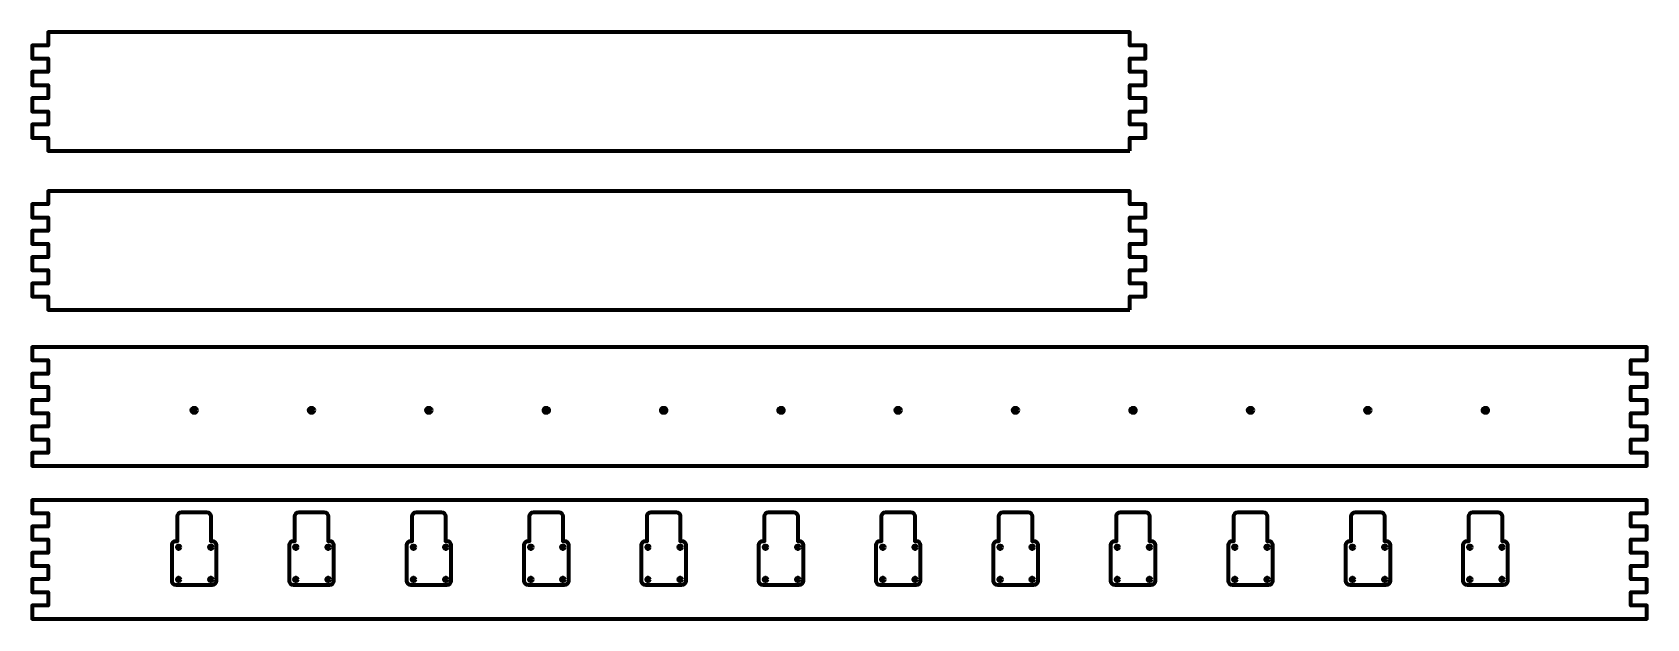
# Model space of a CAD drawing. Header units: inches. Extents: x -39 to 134, y -28 to 107.
# Drawn here: x -38.8 to 22.4, y -28.1 to -5.9 of the extents above; entities that cross this region are included whole.
import ezdxf

# ---------------------------------------------------------------- set-up
doc = ezdxf.new("R2010")
doc.units = ezdxf.units.IN
doc.header["$MEASUREMENT"] = 0
doc.layers.add('Layer 1', color=7, linetype='Continuous', lineweight=0)

msp = doc.modelspace()

# ---------------------------------------------------------------- hatches: boundary and pattern name
at = {"layer": 'Layer 1', "true_color": 0xf7ff57, "transparency": 33554687}
h = msp.add_hatch(color=51, dxfattribs=at)
h.dxf.hatch_style = 2
edge = h.paths.add_edge_path()
edge.add_arc((-32.617, -20.201), 0.0986, 0, 360)
h = msp.add_hatch(color=51, dxfattribs=at)
h.dxf.hatch_style = 2
edge = h.paths.add_edge_path()
edge.add_arc((-28.167, -20.201), 0.0986, 0, 360)
h = msp.add_hatch(color=51, dxfattribs=at)
h.dxf.hatch_style = 2
edge = h.paths.add_edge_path()
edge.add_arc((-23.717, -20.201), 0.0986, 0, 360)
h = msp.add_hatch(color=51, dxfattribs=at)
h.dxf.hatch_style = 2
edge = h.paths.add_edge_path()
edge.add_arc((-19.267, -20.201), 0.0986, 0, 360)
h = msp.add_hatch(color=51, dxfattribs=at)
h.dxf.hatch_style = 2
edge = h.paths.add_edge_path()
edge.add_arc((-14.817, -20.201), 0.0986, 0, 360)
h = msp.add_hatch(color=51, dxfattribs=at)
h.dxf.hatch_style = 2
edge = h.paths.add_edge_path()
edge.add_arc((-10.367, -20.201), 0.0986, 0, 360)
h = msp.add_hatch(color=51, dxfattribs=at)
h.dxf.hatch_style = 2
edge = h.paths.add_edge_path()
edge.add_arc((-5.926, -20.201), 0.0986, 0, 360)
h = msp.add_hatch(color=51, dxfattribs=at)
h.dxf.hatch_style = 2
edge = h.paths.add_edge_path()
edge.add_arc((-1.476, -20.201), 0.0986, 0, 360)
h = msp.add_hatch(color=51, dxfattribs=at)
h.dxf.hatch_style = 2
edge = h.paths.add_edge_path()
edge.add_arc((2.976, -20.201), 0.0986, 0, 360)
h = msp.add_hatch(color=51, dxfattribs=at)
h.dxf.hatch_style = 2
edge = h.paths.add_edge_path()
edge.add_arc((7.428, -20.201), 0.0986, 0, 360)
h = msp.add_hatch(color=51, dxfattribs=at)
h.dxf.hatch_style = 2
edge = h.paths.add_edge_path()
edge.add_arc((11.88, -20.201), 0.0986, 0, 360)
h = msp.add_hatch(color=51, dxfattribs=at)
h.dxf.hatch_style = 2
edge = h.paths.add_edge_path()
edge.add_arc((16.332, -20.201), 0.0986, 0, 360)

# ---------------------------------------------------------------- linework, layer by layer
at = {"layer": 'Layer 1', "color": 1, "lineweight": 70, "true_color": 0xf20c0c}
for centre in [(-32.617, -20.201), (-28.167, -20.201), (-23.717, -20.201), (-19.267, -20.201), (-14.817, -20.201), (-10.367, -20.201), (-5.926, -20.201), (-1.476, -20.201), (2.976, -20.201), (7.428, -20.201), (11.88, -20.201), (16.332, -20.201)]:
    msp.add_circle(centre, 0.0986, dxfattribs=at)
at = {"layer": 'Layer 1', "color": 1, "lineweight": 70, "true_color": 0xff0006}
for centre in [(-33.203, -25.394), (-31.982, -25.394), (-28.759, -25.394), (-27.538, -25.394), (-24.3, -25.394), (-23.079, -25.394), (-19.856, -25.394), (-18.635, -25.394), (-15.411, -25.394), (-14.191, -25.394), (-10.953, -25.394), (-9.732, -25.394), (-6.509, -25.394), (-5.288, -25.394), (-2.064, -25.394), (-0.843, -25.394), (2.38, -25.394), (3.601, -25.394), (6.839, -25.394), (8.059, -25.394), (11.297, -25.394), (12.518, -25.394), (15.741, -25.394), (16.962, -25.394), (-33.203, -26.615), (-31.982, -26.615), (-28.759, -26.615), (-27.538, -26.615), (-24.3, -26.615), (-23.079, -26.615), (-19.856, -26.615), (-18.635, -26.615), (-15.411, -26.615), (-14.191, -26.615), (-10.953, -26.615), (-9.732, -26.615), (-6.509, -26.615), (-5.288, -26.615), (-2.064, -26.615), (-0.843, -26.615), (2.38, -26.615), (3.601, -26.615), (6.839, -26.615), (8.059, -26.615), (11.297, -26.615), (12.518, -26.615), (15.741, -26.615), (16.962, -26.615)]:
    msp.add_circle(centre, 0.0694, dxfattribs=at)
at = {"layer": 'Layer 1', "color": 11, "lineweight": 70, "true_color": 0xea6e6e}
for points, knots in [([(2.85, -10.366), (2.85, -10.366), (-38.153, -10.366), (-38.153, -10.366), (-38.153, -10.366), (-38.153, -9.866), (-38.153, -9.866), (-38.153, -9.866), (-38.751, -9.866), (-38.751, -9.866), (-38.751, -9.866), (-38.751, -9.366), (-38.751, -9.366), (-38.751, -9.366), (-38.751, -9.366), (-38.751, -9.366), (-38.751, -9.366), (-38.153, -9.366), (-38.153, -9.366), (-38.153, -9.366), (-38.153, -8.866), (-38.153, -8.866), (-38.153, -8.866), (-38.751, -8.866), (-38.751, -8.866), (-38.751, -8.866), (-38.751, -8.366), (-38.751, -8.366), (-38.751, -8.366), (-38.751, -8.366), (-38.751, -8.366), (-38.751, -8.366), (-38.153, -8.366), (-38.153, -8.366), (-38.153, -8.366), (-38.153, -7.866), (-38.153, -7.866), (-38.153, -7.866), (-38.751, -7.866), (-38.751, -7.866), (-38.751, -7.866), (-38.751, -7.366), (-38.751, -7.366), (-38.751, -7.366), (-38.751, -7.366), (-38.751, -7.366), (-38.751, -7.366), (-38.153, -7.366), (-38.153, -7.366), (-38.153, -7.366), (-38.153, -6.866), (-38.153, -6.866), (-38.153, -6.866), (-38.751, -6.866), (-38.751, -6.866), (-38.751, -6.866), (-38.751, -6.366), (-38.751, -6.366), (-38.751, -6.366), (-38.751, -6.366), (-38.751, -6.366), (-38.751, -6.366), (-38.153, -6.366), (-38.153, -6.366), (-38.153, -6.366), (-38.153, -5.866), (-38.153, -5.866), (-38.153, -5.866), (2.85, -5.866), (2.85, -5.866), (2.85, -5.866), (2.85, -6.366), (2.85, -6.366), (2.85, -6.366), (3.449, -6.366), (3.449, -6.366), (3.449, -6.366), (3.449, -6.866), (3.449, -6.866), (3.449, -6.866), (3.449, -6.866), (3.449, -6.866), (3.449, -6.866), (2.85, -6.866), (2.85, -6.866), (2.85, -6.866), (2.85, -7.366), (2.85, -7.366), (2.85, -7.366), (3.449, -7.366), (3.449, -7.366), (3.449, -7.366), (3.449, -7.866), (3.449, -7.866), (3.449, -7.866), (3.449, -7.866), (3.449, -7.866), (3.449, -7.866), (2.85, -7.866), (2.85, -7.866), (2.85, -7.866), (2.85, -8.366), (2.85, -8.366), (2.85, -8.366), (3.449, -8.366), (3.449, -8.366), (3.449, -8.366), (3.449, -8.866), (3.449, -8.866), (3.449, -8.866), (3.449, -8.866), (3.449, -8.866), (3.449, -8.866), (2.85, -8.866), (2.85, -8.866), (2.85, -8.866), (2.85, -9.366), (2.85, -9.366), (2.85, -9.366), (3.449, -9.366), (3.449, -9.366), (3.449, -9.366), (3.449, -9.866), (3.449, -9.866), (3.449, -9.866), (3.449, -9.866), (3.449, -9.866), (3.449, -9.866), (2.85, -9.866), (2.85, -9.866), (2.85, -9.866), (2.85, -10.366), (2.85, -10.366)], [0, 0, 0, 0, 1, 1, 1, 2, 2, 2, 3, 3, 3, 4, 4, 4, 5, 5, 5, 6, 6, 6, 7, 7, 7, 8, 8, 8, 9, 9, 9, 10, 10, 10, 11, 11, 11, 12, 12, 12, 13, 13, 13, 14, 14, 14, 15, 15, 15, 16, 16, 16, 17, 17, 17, 18, 18, 18, 19, 19, 19, 20, 20, 20, 21, 21, 21, 22, 22, 22, 23, 23, 23, 24, 24, 24, 25, 25, 25, 26, 26, 26, 27, 27, 27, 28, 28, 28, 29, 29, 29, 30, 30, 30, 31, 31, 31, 32, 32, 32, 33, 33, 33, 34, 34, 34, 35, 35, 35, 36, 36, 36, 37, 37, 37, 38, 38, 38, 39, 39, 39, 40, 40, 40, 41, 41, 41, 42, 42, 42, 43, 43, 43, 44, 44, 44, 44]), ([(2.85, -16.39), (2.85, -16.39), (-38.153, -16.39), (-38.153, -16.39), (-38.153, -16.39), (-38.153, -15.89), (-38.153, -15.89), (-38.153, -15.89), (-38.751, -15.89), (-38.751, -15.89), (-38.751, -15.89), (-38.751, -15.39), (-38.751, -15.39), (-38.751, -15.39), (-38.751, -15.39), (-38.751, -15.39), (-38.751, -15.39), (-38.153, -15.39), (-38.153, -15.39), (-38.153, -15.39), (-38.153, -14.89), (-38.153, -14.89), (-38.153, -14.89), (-38.751, -14.89), (-38.751, -14.89), (-38.751, -14.89), (-38.751, -14.39), (-38.751, -14.39), (-38.751, -14.39), (-38.751, -14.39), (-38.751, -14.39), (-38.751, -14.39), (-38.153, -14.39), (-38.153, -14.39), (-38.153, -14.39), (-38.153, -13.89), (-38.153, -13.89), (-38.153, -13.89), (-38.751, -13.89), (-38.751, -13.89), (-38.751, -13.89), (-38.751, -13.39), (-38.751, -13.39), (-38.751, -13.39), (-38.751, -13.39), (-38.751, -13.39), (-38.751, -13.39), (-38.153, -13.39), (-38.153, -13.39), (-38.153, -13.39), (-38.153, -12.89), (-38.153, -12.89), (-38.153, -12.89), (-38.751, -12.89), (-38.751, -12.89), (-38.751, -12.89), (-38.751, -12.39), (-38.751, -12.39), (-38.751, -12.39), (-38.751, -12.39), (-38.751, -12.39), (-38.751, -12.39), (-38.153, -12.39), (-38.153, -12.39), (-38.153, -12.39), (-38.153, -11.89), (-38.153, -11.89), (-38.153, -11.89), (2.85, -11.89), (2.85, -11.89), (2.85, -11.89), (2.85, -12.39), (2.85, -12.39), (2.85, -12.39), (3.449, -12.39), (3.449, -12.39), (3.449, -12.39), (3.449, -12.89), (3.449, -12.89), (3.449, -12.89), (3.449, -12.89), (3.449, -12.89), (3.449, -12.89), (2.85, -12.89), (2.85, -12.89), (2.85, -12.89), (2.85, -13.39), (2.85, -13.39), (2.85, -13.39), (3.449, -13.39), (3.449, -13.39), (3.449, -13.39), (3.449, -13.89), (3.449, -13.89), (3.449, -13.89), (3.449, -13.89), (3.449, -13.89), (3.449, -13.89), (2.85, -13.89), (2.85, -13.89), (2.85, -13.89), (2.85, -14.39), (2.85, -14.39), (2.85, -14.39), (3.449, -14.39), (3.449, -14.39), (3.449, -14.39), (3.449, -14.89), (3.449, -14.89), (3.449, -14.89), (3.449, -14.89), (3.449, -14.89), (3.449, -14.89), (2.85, -14.89), (2.85, -14.89), (2.85, -14.89), (2.85, -15.39), (2.85, -15.39), (2.85, -15.39), (3.449, -15.39), (3.449, -15.39), (3.449, -15.39), (3.449, -15.89), (3.449, -15.89), (3.449, -15.89), (3.449, -15.89), (3.449, -15.89), (3.449, -15.89), (2.85, -15.89), (2.85, -15.89), (2.85, -15.89), (2.85, -16.39), (2.85, -16.39)], [0, 0, 0, 0, 1, 1, 1, 2, 2, 2, 3, 3, 3, 4, 4, 4, 5, 5, 5, 6, 6, 6, 7, 7, 7, 8, 8, 8, 9, 9, 9, 10, 10, 10, 11, 11, 11, 12, 12, 12, 13, 13, 13, 14, 14, 14, 15, 15, 15, 16, 16, 16, 17, 17, 17, 18, 18, 18, 19, 19, 19, 20, 20, 20, 21, 21, 21, 22, 22, 22, 23, 23, 23, 24, 24, 24, 25, 25, 25, 26, 26, 26, 27, 27, 27, 28, 28, 28, 29, 29, 29, 30, 30, 30, 31, 31, 31, 32, 32, 32, 33, 33, 33, 34, 34, 34, 35, 35, 35, 36, 36, 36, 37, 37, 37, 38, 38, 38, 39, 39, 39, 40, 40, 40, 41, 41, 41, 42, 42, 42, 43, 43, 43, 44, 44, 44, 44]), ([(-38.153, -17.808), (-38.153, -17.808), (21.85, -17.808), (21.85, -17.808), (21.85, -17.808), (21.85, -17.808), (21.85, -17.808), (21.85, -17.808), (22.449, -17.808), (22.449, -17.808), (22.449, -17.808), (22.449, -18.304), (22.449, -18.304), (22.449, -18.304), (21.85, -18.304), (21.85, -18.304), (21.85, -18.304), (21.85, -18.308), (21.85, -18.308), (21.85, -18.308), (21.85, -18.808), (21.85, -18.808), (21.85, -18.808), (21.85, -18.812), (21.85, -18.812), (21.85, -18.812), (22.449, -18.812), (22.449, -18.812), (22.449, -18.812), (22.449, -19.304), (22.449, -19.304), (22.449, -19.304), (21.85, -19.304), (21.85, -19.304), (21.85, -19.304), (21.85, -19.308), (21.85, -19.308), (21.85, -19.308), (21.85, -19.808), (21.85, -19.808), (21.85, -19.808), (21.85, -19.812), (21.85, -19.812), (21.85, -19.812), (22.449, -19.812), (22.449, -19.812), (22.449, -19.812), (22.449, -20.304), (22.449, -20.304), (22.449, -20.304), (21.85, -20.304), (21.85, -20.304), (21.85, -20.304), (21.85, -20.308), (21.85, -20.308), (21.85, -20.308), (21.85, -20.808), (21.85, -20.808), (21.85, -20.808), (21.85, -20.812), (21.85, -20.812), (21.85, -20.812), (22.449, -20.812), (22.449, -20.812), (22.449, -20.812), (22.449, -21.304), (22.449, -21.304), (22.449, -21.304), (21.85, -21.304), (21.85, -21.304), (21.85, -21.304), (21.85, -21.308), (21.85, -21.308), (21.85, -21.308), (21.85, -21.808), (21.85, -21.808), (21.85, -21.808), (21.85, -21.812), (21.85, -21.812), (21.85, -21.812), (22.449, -21.812), (22.449, -21.812), (22.449, -21.812), (22.449, -22.308), (22.449, -22.308), (22.449, -22.308), (21.85, -22.308), (21.85, -22.308), (21.85, -22.308), (21.85, -22.308), (21.85, -22.308), (21.85, -22.308), (-38.153, -22.308), (-38.153, -22.308), (-38.153, -22.308), (-38.153, -22.308), (-38.153, -22.308), (-38.153, -22.308), (-38.751, -22.308), (-38.751, -22.308), (-38.751, -22.308), (-38.751, -21.812), (-38.751, -21.812), (-38.751, -21.812), (-38.153, -21.812), (-38.153, -21.812), (-38.153, -21.812), (-38.153, -21.808), (-38.153, -21.808), (-38.153, -21.808), (-38.153, -21.308), (-38.153, -21.308), (-38.153, -21.308), (-38.153, -21.304), (-38.153, -21.304), (-38.153, -21.304), (-38.751, -21.304), (-38.751, -21.304), (-38.751, -21.304), (-38.751, -20.812), (-38.751, -20.812), (-38.751, -20.812), (-38.153, -20.812), (-38.153, -20.812), (-38.153, -20.812), (-38.153, -20.808), (-38.153, -20.808), (-38.153, -20.808), (-38.153, -20.308), (-38.153, -20.308), (-38.153, -20.308), (-38.153, -20.304), (-38.153, -20.304), (-38.153, -20.304), (-38.751, -20.304), (-38.751, -20.304), (-38.751, -20.304), (-38.751, -19.812), (-38.751, -19.812), (-38.751, -19.812), (-38.153, -19.812), (-38.153, -19.812), (-38.153, -19.812), (-38.153, -19.808), (-38.153, -19.808), (-38.153, -19.808), (-38.153, -19.308), (-38.153, -19.308), (-38.153, -19.308), (-38.153, -19.304), (-38.153, -19.304), (-38.153, -19.304), (-38.751, -19.304), (-38.751, -19.304), (-38.751, -19.304), (-38.751, -18.812), (-38.751, -18.812), (-38.751, -18.812), (-38.153, -18.812), (-38.153, -18.812), (-38.153, -18.812), (-38.153, -18.808), (-38.153, -18.808), (-38.153, -18.808), (-38.153, -18.308), (-38.153, -18.308), (-38.153, -18.308), (-38.153, -18.304), (-38.153, -18.304), (-38.153, -18.304), (-38.751, -18.304), (-38.751, -18.304), (-38.751, -18.304), (-38.751, -17.808), (-38.751, -17.808), (-38.751, -17.808), (-38.153, -17.808), (-38.153, -17.808), (-38.153, -17.808), (-38.153, -17.808), (-38.153, -17.808)], [0, 0, 0, 0, 1, 1, 1, 2, 2, 2, 3, 3, 3, 4, 4, 4, 5, 5, 5, 6, 6, 6, 7, 7, 7, 8, 8, 8, 9, 9, 9, 10, 10, 10, 11, 11, 11, 12, 12, 12, 13, 13, 13, 14, 14, 14, 15, 15, 15, 16, 16, 16, 17, 17, 17, 18, 18, 18, 19, 19, 19, 20, 20, 20, 21, 21, 21, 22, 22, 22, 23, 23, 23, 24, 24, 24, 25, 25, 25, 26, 26, 26, 27, 27, 27, 28, 28, 28, 29, 29, 29, 30, 30, 30, 31, 31, 31, 32, 32, 32, 33, 33, 33, 34, 34, 34, 35, 35, 35, 36, 36, 36, 37, 37, 37, 38, 38, 38, 39, 39, 39, 40, 40, 40, 41, 41, 41, 42, 42, 42, 43, 43, 43, 44, 44, 44, 45, 45, 45, 46, 46, 46, 47, 47, 47, 48, 48, 48, 49, 49, 49, 50, 50, 50, 51, 51, 51, 52, 52, 52, 53, 53, 53, 54, 54, 54, 55, 55, 55, 56, 56, 56, 57, 57, 57, 58, 58, 58, 59, 59, 59, 60, 60, 60, 60]), ([(-38.153, -23.603), (-38.153, -23.603), (21.85, -23.603), (21.85, -23.603), (21.85, -23.603), (21.85, -23.603), (21.85, -23.603), (21.85, -23.603), (22.449, -23.603), (22.449, -23.603), (22.449, -23.603), (22.449, -24.099), (22.449, -24.099), (22.449, -24.099), (21.85, -24.099), (21.85, -24.099), (21.85, -24.099), (21.85, -24.103), (21.85, -24.103), (21.85, -24.103), (21.85, -24.603), (21.85, -24.603), (21.85, -24.603), (21.85, -24.607), (21.85, -24.607), (21.85, -24.607), (22.449, -24.607), (22.449, -24.607), (22.449, -24.607), (22.449, -25.099), (22.449, -25.099), (22.449, -25.099), (21.85, -25.099), (21.85, -25.099), (21.85, -25.099), (21.85, -25.103), (21.85, -25.103), (21.85, -25.103), (21.85, -25.603), (21.85, -25.603), (21.85, -25.603), (21.85, -25.607), (21.85, -25.607), (21.85, -25.607), (22.449, -25.607), (22.449, -25.607), (22.449, -25.607), (22.449, -26.099), (22.449, -26.099), (22.449, -26.099), (21.85, -26.099), (21.85, -26.099), (21.85, -26.099), (21.85, -26.103), (21.85, -26.103), (21.85, -26.103), (21.85, -26.603), (21.85, -26.603), (21.85, -26.603), (21.85, -26.607), (21.85, -26.607), (21.85, -26.607), (22.449, -26.607), (22.449, -26.607), (22.449, -26.607), (22.449, -27.099), (22.449, -27.099), (22.449, -27.099), (21.85, -27.099), (21.85, -27.099), (21.85, -27.099), (21.85, -27.103), (21.85, -27.103), (21.85, -27.103), (21.85, -27.603), (21.85, -27.603), (21.85, -27.603), (21.85, -27.607), (21.85, -27.607), (21.85, -27.607), (22.449, -27.607), (22.449, -27.607), (22.449, -27.607), (22.449, -28.103), (22.449, -28.103), (22.449, -28.103), (21.85, -28.103), (21.85, -28.103), (21.85, -28.103), (21.85, -28.103), (21.85, -28.103), (21.85, -28.103), (-38.153, -28.103), (-38.153, -28.103), (-38.153, -28.103), (-38.153, -28.103), (-38.153, -28.103), (-38.153, -28.103), (-38.751, -28.103), (-38.751, -28.103), (-38.751, -28.103), (-38.751, -27.607), (-38.751, -27.607), (-38.751, -27.607), (-38.153, -27.607), (-38.153, -27.607), (-38.153, -27.607), (-38.153, -27.603), (-38.153, -27.603), (-38.153, -27.603), (-38.153, -27.103), (-38.153, -27.103), (-38.153, -27.103), (-38.153, -27.099), (-38.153, -27.099), (-38.153, -27.099), (-38.751, -27.099), (-38.751, -27.099), (-38.751, -27.099), (-38.751, -26.607), (-38.751, -26.607), (-38.751, -26.607), (-38.153, -26.607), (-38.153, -26.607), (-38.153, -26.607), (-38.153, -26.603), (-38.153, -26.603), (-38.153, -26.603), (-38.153, -26.103), (-38.153, -26.103), (-38.153, -26.103), (-38.153, -26.099), (-38.153, -26.099), (-38.153, -26.099), (-38.751, -26.099), (-38.751, -26.099), (-38.751, -26.099), (-38.751, -25.607), (-38.751, -25.607), (-38.751, -25.607), (-38.153, -25.607), (-38.153, -25.607), (-38.153, -25.607), (-38.153, -25.603), (-38.153, -25.603), (-38.153, -25.603), (-38.153, -25.103), (-38.153, -25.103), (-38.153, -25.103), (-38.153, -25.099), (-38.153, -25.099), (-38.153, -25.099), (-38.751, -25.099), (-38.751, -25.099), (-38.751, -25.099), (-38.751, -24.607), (-38.751, -24.607), (-38.751, -24.607), (-38.153, -24.607), (-38.153, -24.607), (-38.153, -24.607), (-38.153, -24.603), (-38.153, -24.603), (-38.153, -24.603), (-38.153, -24.103), (-38.153, -24.103), (-38.153, -24.103), (-38.153, -24.099), (-38.153, -24.099), (-38.153, -24.099), (-38.751, -24.099), (-38.751, -24.099), (-38.751, -24.099), (-38.751, -23.603), (-38.751, -23.603), (-38.751, -23.603), (-38.153, -23.603), (-38.153, -23.603), (-38.153, -23.603), (-38.153, -23.603), (-38.153, -23.603)], [0, 0, 0, 0, 1, 1, 1, 2, 2, 2, 3, 3, 3, 4, 4, 4, 5, 5, 5, 6, 6, 6, 7, 7, 7, 8, 8, 8, 9, 9, 9, 10, 10, 10, 11, 11, 11, 12, 12, 12, 13, 13, 13, 14, 14, 14, 15, 15, 15, 16, 16, 16, 17, 17, 17, 18, 18, 18, 19, 19, 19, 20, 20, 20, 21, 21, 21, 22, 22, 22, 23, 23, 23, 24, 24, 24, 25, 25, 25, 26, 26, 26, 27, 27, 27, 28, 28, 28, 29, 29, 29, 30, 30, 30, 31, 31, 31, 32, 32, 32, 33, 33, 33, 34, 34, 34, 35, 35, 35, 36, 36, 36, 37, 37, 37, 38, 38, 38, 39, 39, 39, 40, 40, 40, 41, 41, 41, 42, 42, 42, 43, 43, 43, 44, 44, 44, 45, 45, 45, 46, 46, 46, 47, 47, 47, 48, 48, 48, 49, 49, 49, 50, 50, 50, 51, 51, 51, 52, 52, 52, 53, 53, 53, 54, 54, 54, 55, 55, 55, 56, 56, 56, 57, 57, 57, 58, 58, 58, 59, 59, 59, 60, 60, 60, 60])]:
    msp.add_open_spline(points, degree=3, knots=knots, dxfattribs=at)
at = {"layer": 'Layer 1', "color": 140, "lineweight": 70, "true_color": 0x00c9ff}
for points in [[(-31.938, -25.156), (-31.938, -25.156), (-31.986, -25.156), (-31.986, -25.156), (-31.986, -25.156), (-31.986, -24.216), (-31.986, -24.216), (-31.986, -24.134), (-32.052, -24.068), (-32.134, -24.068), (-32.134, -24.068), (-33.101, -24.068), (-33.101, -24.068), (-33.182, -24.068), (-33.249, -24.134), (-33.249, -24.216), (-33.249, -24.216), (-33.249, -25.156), (-33.249, -25.156), (-33.249, -25.156), (-33.297, -25.156), (-33.297, -25.156), (-33.384, -25.156), (-33.455, -25.227), (-33.455, -25.314), (-33.455, -25.314), (-33.455, -26.673), (-33.455, -26.673), (-33.455, -26.76), (-33.384, -26.831), (-33.297, -26.831), (-33.297, -26.831), (-31.938, -26.831), (-31.938, -26.831), (-31.851, -26.831), (-31.78, -26.76), (-31.78, -26.673), (-31.78, -26.673), (-31.78, -25.314), (-31.78, -25.314), (-31.78, -25.227), (-31.851, -25.156), (-31.938, -25.156)], [(-27.488, -25.156), (-27.488, -25.156), (-27.536, -25.156), (-27.536, -25.156), (-27.536, -25.156), (-27.536, -24.216), (-27.536, -24.216), (-27.536, -24.134), (-27.602, -24.068), (-27.684, -24.068), (-27.684, -24.068), (-28.651, -24.068), (-28.651, -24.068), (-28.732, -24.068), (-28.798, -24.134), (-28.798, -24.216), (-28.798, -24.216), (-28.798, -25.156), (-28.798, -25.156), (-28.798, -25.156), (-28.847, -25.156), (-28.847, -25.156), (-28.934, -25.156), (-29.005, -25.227), (-29.005, -25.314), (-29.005, -25.314), (-29.005, -26.673), (-29.005, -26.673), (-29.005, -26.76), (-28.934, -26.831), (-28.847, -26.831), (-28.847, -26.831), (-27.488, -26.831), (-27.488, -26.831), (-27.401, -26.831), (-27.329, -26.76), (-27.329, -26.673), (-27.329, -26.673), (-27.329, -25.314), (-27.329, -25.314), (-27.329, -25.227), (-27.401, -25.156), (-27.488, -25.156)], [(-23.038, -25.156), (-23.038, -25.156), (-23.086, -25.156), (-23.086, -25.156), (-23.086, -25.156), (-23.086, -24.216), (-23.086, -24.216), (-23.086, -24.134), (-23.152, -24.068), (-23.234, -24.068), (-23.234, -24.068), (-24.201, -24.068), (-24.201, -24.068), (-24.282, -24.068), (-24.348, -24.134), (-24.348, -24.216), (-24.348, -24.216), (-24.348, -25.156), (-24.348, -25.156), (-24.348, -25.156), (-24.396, -25.156), (-24.396, -25.156), (-24.484, -25.156), (-24.555, -25.227), (-24.555, -25.314), (-24.555, -25.314), (-24.555, -26.673), (-24.555, -26.673), (-24.555, -26.76), (-24.484, -26.831), (-24.396, -26.831), (-24.396, -26.831), (-23.038, -26.831), (-23.038, -26.831), (-22.951, -26.831), (-22.879, -26.76), (-22.879, -26.673), (-22.879, -26.673), (-22.879, -25.314), (-22.879, -25.314), (-22.879, -25.227), (-22.951, -25.156), (-23.038, -25.156)], [(-18.588, -25.156), (-18.588, -25.156), (-18.636, -25.156), (-18.636, -25.156), (-18.636, -25.156), (-18.636, -24.216), (-18.636, -24.216), (-18.636, -24.134), (-18.702, -24.068), (-18.784, -24.068), (-18.784, -24.068), (-19.751, -24.068), (-19.751, -24.068), (-19.832, -24.068), (-19.898, -24.134), (-19.898, -24.216), (-19.898, -24.216), (-19.898, -25.156), (-19.898, -25.156), (-19.898, -25.156), (-19.946, -25.156), (-19.946, -25.156), (-20.034, -25.156), (-20.105, -25.227), (-20.105, -25.314), (-20.105, -25.314), (-20.105, -26.673), (-20.105, -26.673), (-20.105, -26.76), (-20.034, -26.831), (-19.946, -26.831), (-19.946, -26.831), (-18.588, -26.831), (-18.588, -26.831), (-18.501, -26.831), (-18.429, -26.76), (-18.429, -26.673), (-18.429, -26.673), (-18.429, -25.314), (-18.429, -25.314), (-18.429, -25.227), (-18.501, -25.156), (-18.588, -25.156)], [(-14.138, -25.156), (-14.138, -25.156), (-14.186, -25.156), (-14.186, -25.156), (-14.186, -25.156), (-14.186, -24.216), (-14.186, -24.216), (-14.186, -24.134), (-14.252, -24.068), (-14.334, -24.068), (-14.334, -24.068), (-15.301, -24.068), (-15.301, -24.068), (-15.382, -24.068), (-15.448, -24.134), (-15.448, -24.216), (-15.448, -24.216), (-15.448, -25.156), (-15.448, -25.156), (-15.448, -25.156), (-15.496, -25.156), (-15.496, -25.156), (-15.584, -25.156), (-15.655, -25.227), (-15.655, -25.314), (-15.655, -25.314), (-15.655, -26.673), (-15.655, -26.673), (-15.655, -26.76), (-15.584, -26.831), (-15.496, -26.831), (-15.496, -26.831), (-14.138, -26.831), (-14.138, -26.831), (-14.051, -26.831), (-13.979, -26.76), (-13.979, -26.673), (-13.979, -26.673), (-13.979, -25.314), (-13.979, -25.314), (-13.979, -25.227), (-14.051, -25.156), (-14.138, -25.156)], [(-9.688, -25.156), (-9.688, -25.156), (-9.736, -25.156), (-9.736, -25.156), (-9.736, -25.156), (-9.736, -24.216), (-9.736, -24.216), (-9.736, -24.134), (-9.802, -24.068), (-9.884, -24.068), (-9.884, -24.068), (-10.851, -24.068), (-10.851, -24.068), (-10.932, -24.068), (-10.998, -24.134), (-10.998, -24.216), (-10.998, -24.216), (-10.998, -25.156), (-10.998, -25.156), (-10.998, -25.156), (-11.046, -25.156), (-11.046, -25.156), (-11.134, -25.156), (-11.205, -25.227), (-11.205, -25.314), (-11.205, -25.314), (-11.205, -26.673), (-11.205, -26.673), (-11.205, -26.76), (-11.134, -26.831), (-11.046, -26.831), (-11.046, -26.831), (-9.688, -26.831), (-9.688, -26.831), (-9.601, -26.831), (-9.529, -26.76), (-9.529, -26.673), (-9.529, -26.673), (-9.529, -25.314), (-9.529, -25.314), (-9.529, -25.227), (-9.601, -25.156), (-9.688, -25.156)], [(-5.247, -25.156), (-5.247, -25.156), (-5.295, -25.156), (-5.295, -25.156), (-5.295, -25.156), (-5.295, -24.216), (-5.295, -24.216), (-5.295, -24.134), (-5.361, -24.068), (-5.443, -24.068), (-5.443, -24.068), (-6.41, -24.068), (-6.41, -24.068), (-6.491, -24.068), (-6.557, -24.134), (-6.557, -24.216), (-6.557, -24.216), (-6.557, -25.156), (-6.557, -25.156), (-6.557, -25.156), (-6.605, -25.156), (-6.605, -25.156), (-6.693, -25.156), (-6.764, -25.227), (-6.764, -25.314), (-6.764, -25.314), (-6.764, -26.673), (-6.764, -26.673), (-6.764, -26.76), (-6.693, -26.831), (-6.605, -26.831), (-6.605, -26.831), (-5.247, -26.831), (-5.247, -26.831), (-5.16, -26.831), (-5.088, -26.76), (-5.088, -26.673), (-5.088, -26.673), (-5.088, -25.314), (-5.088, -25.314), (-5.088, -25.227), (-5.16, -25.156), (-5.247, -25.156)], [(-0.797, -25.156), (-0.797, -25.156), (-0.845, -25.156), (-0.845, -25.156), (-0.845, -25.156), (-0.845, -24.216), (-0.845, -24.216), (-0.845, -24.134), (-0.911, -24.068), (-0.993, -24.068), (-0.993, -24.068), (-1.96, -24.068), (-1.96, -24.068), (-2.041, -24.068), (-2.107, -24.134), (-2.107, -24.216), (-2.107, -24.216), (-2.107, -25.156), (-2.107, -25.156), (-2.107, -25.156), (-2.155, -25.156), (-2.155, -25.156), (-2.243, -25.156), (-2.314, -25.227), (-2.314, -25.314), (-2.314, -25.314), (-2.314, -26.673), (-2.314, -26.673), (-2.314, -26.76), (-2.243, -26.831), (-2.155, -26.831), (-2.155, -26.831), (-0.797, -26.831), (-0.797, -26.831), (-0.71, -26.831), (-0.638, -26.76), (-0.638, -26.673), (-0.638, -26.673), (-0.638, -25.314), (-0.638, -25.314), (-0.638, -25.227), (-0.71, -25.156), (-0.797, -25.156)], [(3.653, -25.156), (3.653, -25.156), (3.605, -25.156), (3.605, -25.156), (3.605, -25.156), (3.605, -24.216), (3.605, -24.216), (3.605, -24.134), (3.539, -24.068), (3.457, -24.068), (3.457, -24.068), (2.49, -24.068), (2.49, -24.068), (2.409, -24.068), (2.343, -24.134), (2.343, -24.216), (2.343, -24.216), (2.343, -25.156), (2.343, -25.156), (2.343, -25.156), (2.295, -25.156), (2.295, -25.156), (2.207, -25.156), (2.136, -25.227), (2.136, -25.314), (2.136, -25.314), (2.136, -26.673), (2.136, -26.673), (2.136, -26.76), (2.207, -26.831), (2.295, -26.831), (2.295, -26.831), (3.653, -26.831), (3.653, -26.831), (3.74, -26.831), (3.812, -26.76), (3.812, -26.673), (3.812, -26.673), (3.812, -25.314), (3.812, -25.314), (3.812, -25.227), (3.74, -25.156), (3.653, -25.156)], [(8.108, -25.156), (8.108, -25.156), (8.06, -25.156), (8.06, -25.156), (8.06, -25.156), (8.06, -24.216), (8.06, -24.216), (8.06, -24.134), (7.994, -24.068), (7.912, -24.068), (7.912, -24.068), (6.945, -24.068), (6.945, -24.068), (6.864, -24.068), (6.798, -24.134), (6.798, -24.216), (6.798, -24.216), (6.798, -25.156), (6.798, -25.156), (6.798, -25.156), (6.75, -25.156), (6.75, -25.156), (6.662, -25.156), (6.591, -25.227), (6.591, -25.314), (6.591, -25.314), (6.591, -26.673), (6.591, -26.673), (6.591, -26.76), (6.662, -26.831), (6.75, -26.831), (6.75, -26.831), (8.108, -26.831), (8.108, -26.831), (8.195, -26.831), (8.267, -26.76), (8.267, -26.673), (8.267, -26.673), (8.267, -25.314), (8.267, -25.314), (8.267, -25.227), (8.195, -25.156), (8.108, -25.156)], [(12.561, -25.156), (12.561, -25.156), (12.513, -25.156), (12.513, -25.156), (12.513, -25.156), (12.513, -24.216), (12.513, -24.216), (12.513, -24.134), (12.447, -24.068), (12.366, -24.068), (12.366, -24.068), (11.399, -24.068), (11.399, -24.068), (11.317, -24.068), (11.251, -24.134), (11.251, -24.216), (11.251, -24.216), (11.251, -25.156), (11.251, -25.156), (11.251, -25.156), (11.203, -25.156), (11.203, -25.156), (11.115, -25.156), (11.044, -25.227), (11.044, -25.314), (11.044, -25.314), (11.044, -26.673), (11.044, -26.673), (11.044, -26.76), (11.115, -26.831), (11.203, -26.831), (11.203, -26.831), (12.561, -26.831), (12.561, -26.831), (12.649, -26.831), (12.72, -26.76), (12.72, -26.673), (12.72, -26.673), (12.72, -25.314), (12.72, -25.314), (12.72, -25.227), (12.649, -25.156), (12.561, -25.156)], [(17.011, -25.156), (17.011, -25.156), (16.963, -25.156), (16.963, -25.156), (16.963, -25.156), (16.963, -24.216), (16.963, -24.216), (16.963, -24.134), (16.897, -24.068), (16.816, -24.068), (16.816, -24.068), (15.849, -24.068), (15.849, -24.068), (15.767, -24.068), (15.701, -24.134), (15.701, -24.216), (15.701, -24.216), (15.701, -25.156), (15.701, -25.156), (15.701, -25.156), (15.653, -25.156), (15.653, -25.156), (15.565, -25.156), (15.494, -25.227), (15.494, -25.314), (15.494, -25.314), (15.494, -26.673), (15.494, -26.673), (15.494, -26.76), (15.565, -26.831), (15.653, -26.831), (15.653, -26.831), (17.011, -26.831), (17.011, -26.831), (17.099, -26.831), (17.17, -26.76), (17.17, -26.673), (17.17, -26.673), (17.17, -25.314), (17.17, -25.314), (17.17, -25.227), (17.099, -25.156), (17.011, -25.156)]]:
    msp.add_open_spline(points, degree=3, knots=[0, 0, 0, 0, 1, 1, 1, 2, 2, 2, 3, 3, 3, 4, 4, 4, 5, 5, 5, 6, 6, 6, 7, 7, 7, 8, 8, 8, 9, 9, 9, 10, 10, 10, 11, 11, 11, 12, 12, 12, 13, 13, 13, 14, 14, 14, 14], dxfattribs=at)

doc.saveas('drawing.dxf')
